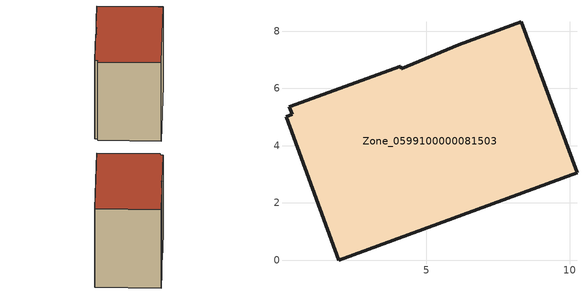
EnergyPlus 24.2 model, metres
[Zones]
Zone_0599100000081503
 floor ground (C_G): 0.22,5.36 4.1,6.78 4.13,6.69 6.13,7.52 8.32,8.32 10.26,3.05 1.95,0 0.1,5.01 0.32,5.1 z0.49
 wall outside (C_F): 1.95,0 10.26,3.05 8.32,8.32 6.13,7.52 4.13,6.69 4.1,6.78 0.22,5.36 0.32,5.1 0.1,5.01 1.95,0 z0.49:8.29
 roof outside (C_R): 4.1,6.78 0.22,5.36 0.32,5.1 0.1,5.01 1.95,0 10.26,3.05 8.32,8.32 6.13,7.52 4.13,6.69 z8.29
[BUILDING]
Pand.0599100000081503: North Axis=0; Terrain=City; Loads Convergence Tolerance Value=0.04; Temperature Convergence Tolerance Value=0.4; Solar Distribution=FullExterior; Maximum Number of Warmup Days=25; Minimum Number of Warmup Days=1
[Site:Location]
Rotterdam.The.Hague.AP_ZH_NLD Design_Conditions: Latitude=51.96; Longitude=4.45; Time Zone=1; Elevation=-4.5
[SITE:GROUNDTEMPERATURE:BUILDINGSURFACE]
18, 18, 18, 18, 18, 18, 18, 18, 18, 18, 18, 18
[MATERIAL] Thermal Absorptance=0.9; Solar Absorptance=0.7; Visible Absorptance=0.7
Name | Roughness | Thickness | Conductivity | Density | Specific Heat
G.TC.1975-1991 | MediumSmooth | 0.15 | 0.288461 | 540 | 1210
F.TC.1975-1991 | Rough | 0.3 | 0.230769 | 1920 | 840
R.TC.1975-1991 | MediumRough | 0.2 | 0.153846 | 1500 | 1000
[CONSTRUCTION]
C_G: G.TC.1975-1991
C_F: F.TC.1975-1991
C_R: R.TC.1975-1991
[ZONE]
Zone_0599100000081503: Type=1; Multiplier=1; Ceiling Height=Autocalculate; Volume=Autocalculate; Floor Area=autocalculate; Part of Total Floor Area=Yes
[ZONEINFILTRATION:DESIGNFLOWRATE]
Infil_Zone_0599100000081503: Zone or ZoneList or Space or SpaceList=Zone_0599100000081503; Schedule=AlwaysOn; Design Flow Rate Calculation Method=Flow/Area; Flow Rate per Floor Area=0.003; Constant Term Coefficient=1; Temperature Term Coefficient=0; Velocity Term Coefficient=0; Velocity Squared Term Coefficient=0
[HVACTEMPLATE:ZONE:IDEALLOADSAIRSYSTEM]
Zone_0599100000081503: Maximum Heating Supply Air Temperature=50; Minimum Cooling Supply Air Temperature=13; Maximum Heating Supply Air Humidity Ratio=0.0156; Minimum Cooling Supply Air Humidity Ratio=0.0077; Heating Limit=NoLimit; Cooling Limit=NoLimit; Dehumidification Control Type=ConstantSensibleHeatRatio; Cooling Sensible Heat Ratio=0.7; Dehumidification Setpoint=60; Humidification Control Type=None; Humidification Setpoint=30; Outdoor Air Method=None; Outdoor Air Flow Rate per Person=0.00944; Outdoor Air Flow Rate per Zone Floor Area=0; Outdoor Air Flow Rate per Zone=0; Demand Controlled Ventilation Type=None; Outdoor Air Economizer Type=NoEconomizer; Heat Recovery Type=None; Sensible Heat Recovery Effectiveness=0.7; Latent Heat Recovery Effectiveness=0.65
[ZONECONTROL:THERMOSTAT]
ThermostatControl_Zone_0599100000081503: Zone or ZoneList=Zone_0599100000081503; Control Type Schedule=DualSetpointControlType; Control 1=Thermostat_Zone_0599100000081503; Temperature Difference Between Cutout And Setpoint=0
[THERMOSTATSETPOINT:DUALSETPOINT]
Thermostat_Zone_0599100000081503: Heating Setpoint Temperature Schedule=HeatingSetpoint_Zone_0599100000081503; Cooling Setpoint Temperature Schedule=CoolingSetpoint_Zone_0599100000081503
[SCHEDULE:COMPACT]
HeatingSetpoint_Zone_0599100000081503: Through: 12/31, For: AllDays, Until: 24:00, 21
CoolingSetpoint_Zone_0599100000081503: Through: 12/31, For: AllDays, Until: 24:00, 24
DualSetpointControlType: Through: 12/31, For: AllDays, Until: 24:00, 4
AlwaysOn: Through: 12/31, For: AllDays, Until: 24:00, 1
